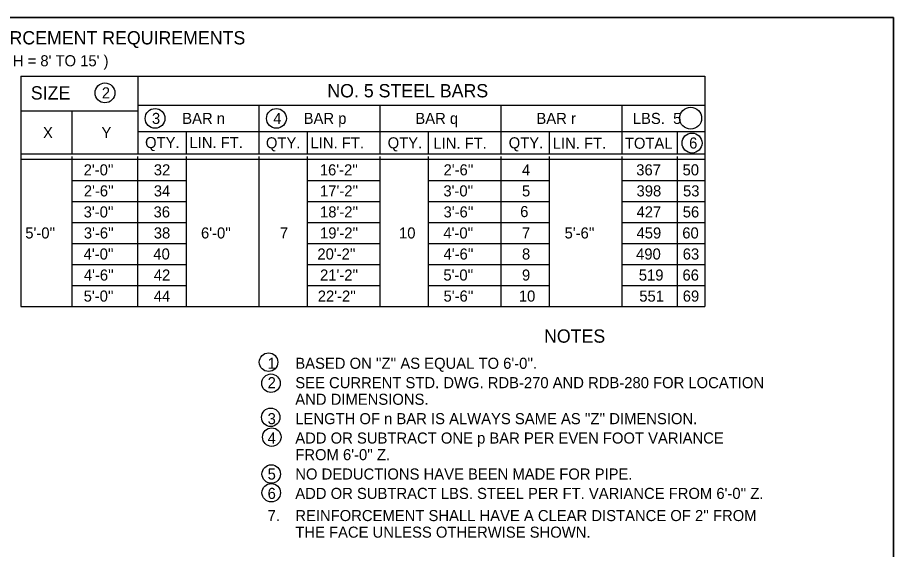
# Model space of a CAD drawing. Extents: x 1007 to 1035.5, y 1000.5 to 1021.5.
# Drawn here: x 1019.67 to 1035.5, y 1011.89 to 1021.5 of the extents above; entities that cross this region are included whole.
import ezdxf

# ---------------------------------------------------------------- set-up
doc = ezdxf.new("R2010")
doc.units = 0
for name, color, linetype in [('Level 1', 7, 'Continuous'), ('Level 10', 7, 'Continuous'), ('Level 11', 7, 'Continuous'), ('Level 2', 7, 'Continuous')]:
    doc.layers.add(name, color=color, linetype=linetype)

msp = doc.modelspace()

# ---------------------------------------------------------------- linework, layer by layer
at = {"layer": 'Level 1'}
for p, q in [((1030.593, 1019.439), (1032.093, 1019.439)), ((1024.906, 1018.559), (1026.218, 1018.559)), ((1027.093, 1018.559), (1028.406, 1018.559)), ((1024.906, 1018.179), (1026.218, 1018.179)), ((1027.093, 1018.179), (1028.406, 1018.179)), ((1024.906, 1017.799), (1026.218, 1017.799)), ((1027.093, 1017.799), (1028.406, 1017.799)), ((1024.906, 1017.419), (1026.218, 1017.419)), ((1027.093, 1017.419), (1028.406, 1017.419)), ((1024.906, 1017.039), (1026.218, 1017.039)), ((1027.093, 1017.039), (1028.406, 1017.039)), ((1024.906, 1016.659), (1026.218, 1016.659)), ((1027.093, 1016.659), (1028.406, 1016.659))]:
    msp.add_line(p, q, dxfattribs=at)
for centre, radius in [((1021.252, 1020.139), 0.179), ((1022.157, 1019.678), 0.179), ((1024.35, 1019.678), 0.179), ((1031.835, 1019.681), 0.197), ((1031.86, 1019.233), 0.18), ((1024.208, 1015.275), 0.167), ((1024.251, 1014.895), 0.167), ((1024.247, 1014.279), 0.167), ((1024.266, 1013.922), 0.167), ((1024.256, 1013.255), 0.167), ((1024.256, 1012.917), 0.167)]:
    msp.add_circle(centre, radius, dxfattribs=at)
at = {"layer": 'Level 10'}
for p, q in [((1007, 1021.5), (1035.5, 1021.5)), ((1035.5, 1021.5), (1035.5, 1000.5)), ((1019.734, 1020.439), (1032.093, 1020.439)), ((1019.734, 1020.439), (1019.734, 1016.279)), ((1021.843, 1020.439), (1021.843, 1019.039)), ((1032.093, 1020.439), (1032.093, 1016.279)), ((1021.843, 1019.917), (1032.093, 1019.917)), ((1024.031, 1019.917), (1024.031, 1019.039)), ((1026.218, 1019.917), (1026.218, 1019.039)), ((1028.406, 1019.917), (1028.406, 1019.039)), ((1030.593, 1019.917), (1030.593, 1019.039)), ((1019.734, 1019.814), (1021.843, 1019.814)), ((1020.656, 1019.814), (1020.656, 1019.039)), ((1021.843, 1019.439), (1024.031, 1019.439)), ((1022.718, 1019.439), (1022.718, 1019.039)), ((1024.031, 1019.439), (1028.406, 1019.439)), ((1024.906, 1019.439), (1024.906, 1019.039)), ((1027.093, 1019.439), (1027.093, 1019.039)), ((1028.406, 1019.439), (1030.593, 1019.439)), ((1029.281, 1019.439), (1029.281, 1019.039)), ((1031.593, 1019.439), (1031.593, 1019.039)), ((1019.734, 1019.039), (1031.593, 1019.039)), ((1019.734, 1019.039), (1032.093, 1019.039)), ((1019.734, 1018.939), (1031.593, 1018.939)), ((1019.734, 1018.939), (1032.093, 1018.939)), ((1020.656, 1018.992), (1020.656, 1016.279)), ((1020.656, 1018.939), (1020.656, 1018.612)), ((1021.843, 1016.279), (1021.843, 1018.992)), ((1021.843, 1018.612), (1021.843, 1018.939)), ((1022.718, 1018.992), (1022.718, 1016.279)), ((1022.718, 1018.939), (1022.718, 1018.612)), ((1024.031, 1018.992), (1024.031, 1016.279)), ((1024.031, 1018.939), (1024.031, 1018.612)), ((1024.906, 1018.992), (1024.906, 1016.279)), ((1024.906, 1018.939), (1024.906, 1018.612)), ((1026.218, 1018.992), (1026.218, 1016.279)), ((1026.218, 1018.939), (1026.218, 1018.612)), ((1027.093, 1018.992), (1027.093, 1016.279)), ((1027.093, 1018.939), (1027.093, 1018.612)), ((1028.406, 1018.992), (1028.406, 1016.279)), ((1028.406, 1018.939), (1028.406, 1018.612)), ((1029.281, 1018.992), (1029.281, 1016.279)), ((1029.281, 1018.939), (1029.281, 1018.612)), ((1030.593, 1018.992), (1030.593, 1016.279)), ((1030.593, 1018.939), (1031.593, 1018.939)), ((1030.593, 1018.939), (1030.593, 1018.612)), ((1031.593, 1018.992), (1031.593, 1016.279)), ((1031.593, 1018.939), (1031.593, 1018.612)), ((1020.656, 1018.559), (1021.843, 1018.559)), ((1021.843, 1018.559), (1022.718, 1018.559)), ((1028.406, 1018.559), (1029.281, 1018.559)), ((1030.593, 1018.559), (1031.593, 1018.559)), ((1031.593, 1018.559), (1032.093, 1018.559)), ((1020.656, 1018.179), (1021.843, 1018.179)), ((1021.843, 1018.179), (1022.718, 1018.179)), ((1028.406, 1018.179), (1029.281, 1018.179)), ((1030.593, 1018.179), (1031.593, 1018.179)), ((1031.593, 1018.179), (1032.093, 1018.179)), ((1020.656, 1017.799), (1021.843, 1017.799)), ((1021.843, 1017.799), (1022.718, 1017.799)), ((1028.406, 1017.799), (1029.281, 1017.799)), ((1030.593, 1017.799), (1031.593, 1017.799)), ((1031.593, 1017.799), (1032.093, 1017.799)), ((1020.656, 1017.419), (1021.843, 1017.419)), ((1021.843, 1017.419), (1022.718, 1017.419)), ((1028.406, 1017.419), (1029.281, 1017.419)), ((1030.593, 1017.419), (1031.593, 1017.419)), ((1031.593, 1017.419), (1032.093, 1017.419)), ((1020.656, 1017.039), (1021.843, 1017.039)), ((1021.843, 1017.039), (1022.718, 1017.039)), ((1028.406, 1017.039), (1029.281, 1017.039)), ((1030.593, 1017.039), (1031.593, 1017.039)), ((1031.593, 1017.039), (1032.093, 1017.039)), ((1020.656, 1016.659), (1021.843, 1016.659)), ((1021.843, 1016.659), (1022.718, 1016.659)), ((1028.406, 1016.659), (1029.281, 1016.659)), ((1030.593, 1016.659), (1031.593, 1016.659)), ((1031.593, 1016.659), (1032.093, 1016.659)), ((1019.734, 1016.279), (1032.093, 1016.279))]:
    msp.add_line(p, q, dxfattribs=at)
at = {"layer": 'Level 11'}
msp.add_lwpolyline([(1007, 1000.5), (1035.5, 1000.5), (1035.5, 1021.5), (1007, 1021.5)], close=True, dxfattribs=at)

# ---------------------------------------------------------------- texts
at = {"layer": 'Level 1'}
for s, height, p in [('1   ADDITIONAL STEEL REINFORCEMENT REQUIREMENTS', 0.24, (1014.747, 1021.014)), ("( PIPE CHAMBER, H = 8' TO 15' )", 0.2, (1017.253, 1020.619)), ('NO. 5 STEEL BARS', 0.24, (1025.269, 1020.058)), ('SIZE', 0.24, (1019.912, 1020.019)), ('2', 0.2, (1021.195, 1020.039)), ('BAR n', 0.2, (1022.648, 1019.578)), ('BAR p', 0.2, (1024.842, 1019.578)), ('BAR q', 0.2, (1026.86, 1019.578)), ('BAR r', 0.2, (1029.048, 1019.578)), ('LBS.  5', 0.2, (1030.79, 1019.578)), ('X', 0.2, (1020.132, 1019.322)), ('Y', 0.2, (1021.189, 1019.322)), ('QTY.', 0.2, (1021.976, 1019.142)), ('LIN. FT.', 0.2, (1022.778, 1019.142)), ('QTY.', 0.2, (1024.16, 1019.137)), ('LIN. FT.', 0.2, (1024.966, 1019.137)), ('QTY.', 0.2, (1026.36, 1019.137)), ('LIN. FT.', 0.2, (1027.186, 1019.13)), ('QTY.', 0.2, (1028.547, 1019.137)), ('LIN. FT.', 0.2, (1029.343, 1019.13)), ('TOTAL', 0.2, (1030.646, 1019.13)), ('6', 0.2, (1031.807, 1019.133)), ('32', 0.2, (1022.134, 1018.649)), ("16'-2''", 0.2, (1025.134, 1018.649)), ("2'-6''", 0.2, (1027.37, 1018.649)), ('4', 0.2, (1028.787, 1018.649)), ('367', 0.2, (1030.852, 1018.649)), ('50', 0.2, (1031.689, 1018.649)), ('34', 0.2, (1022.134, 1018.269)), ("17'-2''", 0.2, (1025.138, 1018.269)), ("3'-0''", 0.2, (1027.367, 1018.269)), ('5', 0.2, (1028.787, 1018.269)), ('398', 0.2, (1030.857, 1018.269)), ('53', 0.2, (1031.697, 1018.269)), ('36', 0.2, (1022.13, 1017.889)), ("18'-2''", 0.2, (1025.138, 1017.889)), ("3'-6''", 0.2, (1027.37, 1017.889)), ('6', 0.2, (1028.755, 1017.895)), ('427', 0.2, (1030.857, 1017.889)), ('56', 0.2, (1031.692, 1017.889)), ("5'-0''", 0.2, (1019.812, 1017.509)), ('38', 0.2, (1022.134, 1017.509)), ('7', 0.2, (1024.412, 1017.509)), ("19'-2''", 0.2, (1025.138, 1017.509)), ('10', 0.2, (1026.565, 1017.509)), ("4'-0''", 0.2, (1027.367, 1017.509)), ('7', 0.2, (1028.787, 1017.509)), ("5'-6''", 0.2, (1029.557, 1017.509)), ('459', 0.2, (1030.857, 1017.509)), ('60', 0.2, (1031.684, 1017.509)), ('40', 0.2, (1022.126, 1017.129)), ("20'-2''", 0.2, (1025.09, 1017.129)), ("4'-6''", 0.2, (1027.37, 1017.129)), ('8', 0.2, (1028.787, 1017.129)), ('490', 0.2, (1030.849, 1017.129)), ('63', 0.2, (1031.692, 1017.129)), ('42', 0.2, (1022.134, 1016.749)), ("21'-2''", 0.2, (1025.138, 1016.749)), ("5'-0''", 0.2, (1027.367, 1016.749)), ('9', 0.2, (1028.787, 1016.749)), ('519', 0.2, (1030.898, 1016.749)), ('66', 0.2, (1031.687, 1016.749)), ('44', 0.2, (1022.134, 1016.369)), ("22'-2''", 0.2, (1025.097, 1016.369)), ("5'-6''", 0.2, (1027.37, 1016.369)), ('10', 0.2, (1028.73, 1016.369)), ('551', 0.2, (1030.907, 1016.369)), ('69', 0.2, (1031.692, 1016.369)), ('NOTES', 0.24, (1029.186, 1015.627)), ('1', 0.2, (1024.191, 1015.155)), ("BASED ON ''Z'' AS EQUAL TO 6'-0''.", 0.2, (1024.691, 1015.155)), ('2', 0.2, (1024.191, 1014.805)), ('SEE CURRENT STD. DWG. RDB-270 AND RDB-280 FOR LOCATION ', 0.2, (1024.691, 1014.805)), ('AND DIMENSIONS.', 0.2, (1024.691, 1014.505)), ('3', 0.2, (1024.191, 1014.155)), ("LENGTH OF n BAR IS ALWAYS SAME AS ''Z'' DIMENSION.", 0.2, (1024.691, 1014.155)), ('4', 0.2, (1024.191, 1013.805)), ('ADD OR SUBTRACT ONE p BAR PER EVEN FOOT VARIANCE', 0.2, (1024.691, 1013.805)), ("FROM 6'-0'' Z.", 0.2, (1024.691, 1013.505)), ('5', 0.2, (1024.191, 1013.155)), ('NO DEDUCTIONS HAVE BEEN MADE FOR PIPE.', 0.2, (1024.691, 1013.155)), ('6', 0.2, (1024.191, 1012.805)), ("ADD OR SUBTRACT LBS. STEEL PER FT. VARIANCE FROM 6'-0'' Z.", 0.2, (1024.691, 1012.805)), ('7.', 0.2, (1024.191, 1012.405)), ("REINFORCEMENT SHALL HAVE A CLEAR DISTANCE OF 2'' FROM", 0.2, (1024.691, 1012.405)), ('THE FACE UNLESS OTHERWISE SHOWN.', 0.2, (1024.691, 1012.105))]:
    msp.add_text(s, height=height, dxfattribs=at).set_placement(p)
at = {"layer": 'Level 2'}
for s, p in [('3', (1022.101, 1019.578)), ('4', (1024.293, 1019.578)), ("2'-0''", (1020.867, 1018.649)), ("2'-6''", (1020.87, 1018.269)), ("3'-0''", (1020.867, 1017.889)), ("3'-6''", (1020.87, 1017.509)), ("6'-0''", (1022.987, 1017.509)), ("4'-0''", (1020.867, 1017.129)), ("4'-6''", (1020.87, 1016.749)), ("5'-0''", (1020.867, 1016.369))]:
    msp.add_text(s, height=0.2, dxfattribs=at).set_placement(p)

doc.saveas('drawing.dxf')
